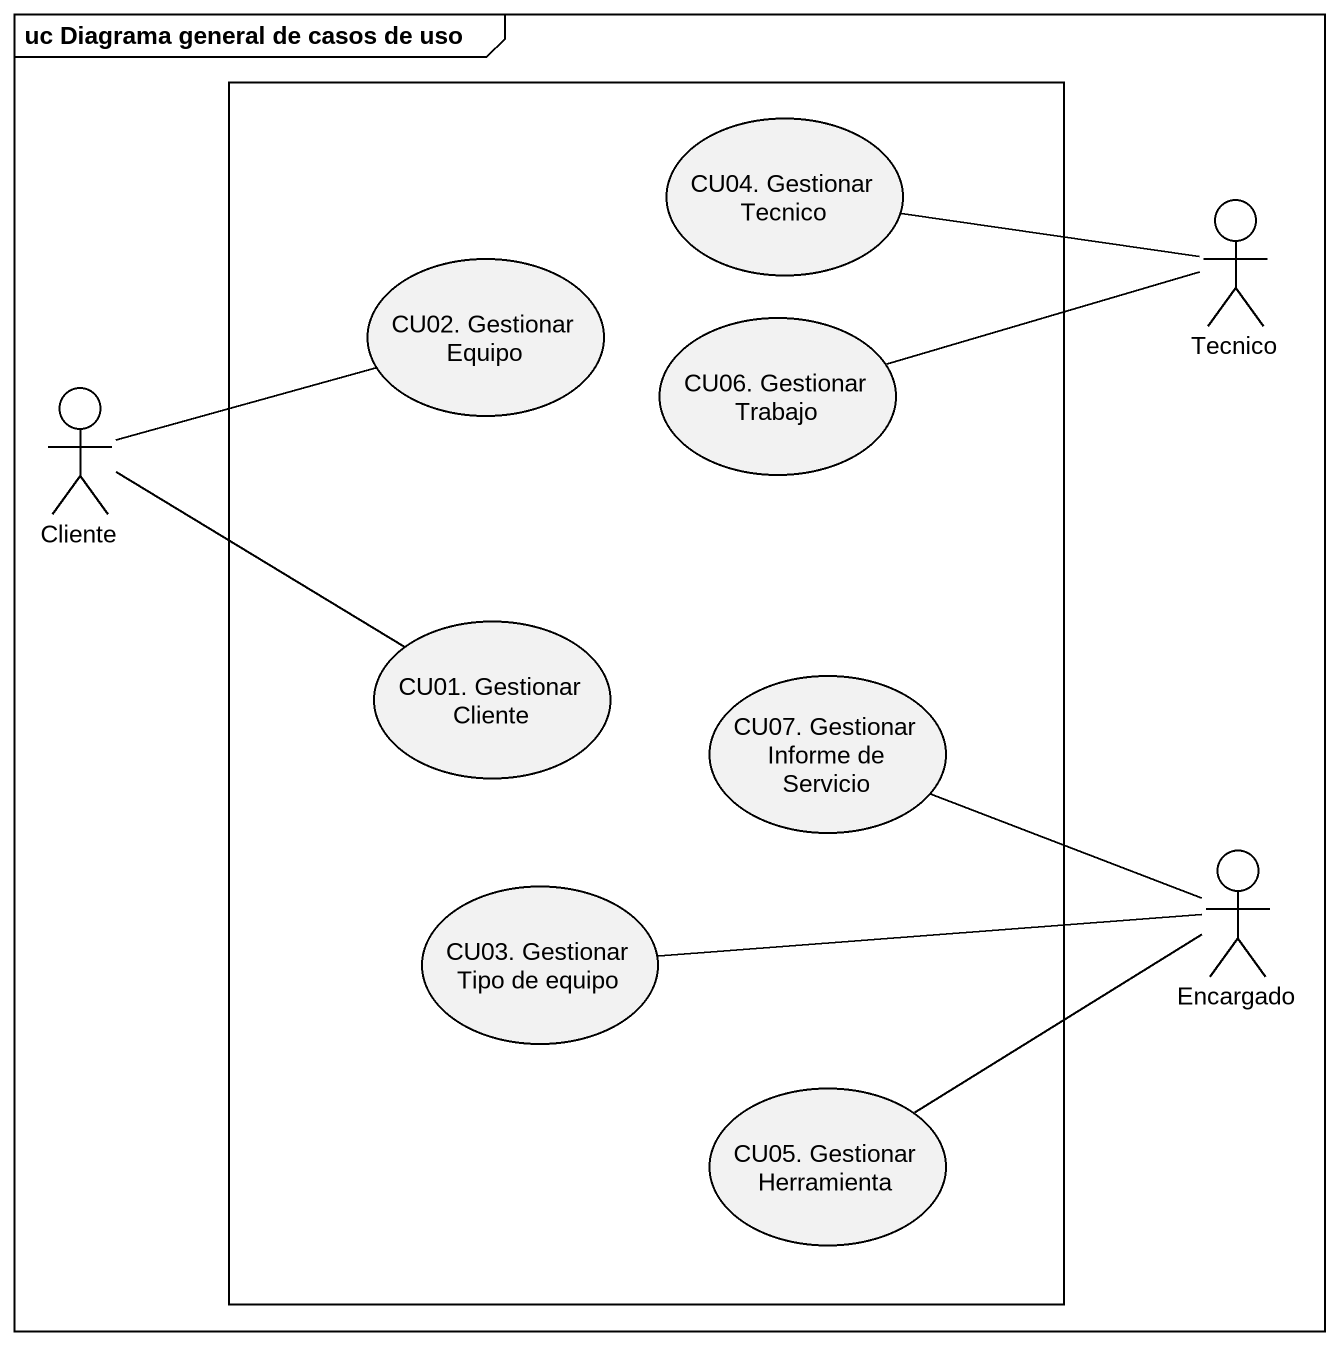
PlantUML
@startuml
mainframe uc Diagrama general de casos de uso
rectangle " " as rectangle1 {
  usecase "CU04. Gestionar Tecnico" as CU04_Gestionar_Tecnico
  usecase "CU02. Gestionar Equipo" as CU02_Gestionar_Equipo
  usecase "CU06. Gestionar Trabajo" as CU06_Gestionar_Trabajo
  usecase "CU01. Gestionar Cliente" as CU01_Gestionar_Cliente
  usecase "CU07. Gestionar Informe de Servicio" as CU07_Gestionar_Informe_de
  usecase "CU03. Gestionar Tipo de equipo" as CU03_Gestionar_Tipo_de
  usecase "CU05. Gestionar Herramienta" as CU05_Gestionar_Herramienta
}
actor Tecnico
actor Cliente
actor Encargado
Tecnico -left- CU04_Gestionar_Tecnico
Tecnico -left- CU06_Gestionar_Trabajo
Cliente -right- CU02_Gestionar_Equipo
Cliente -right- CU01_Gestionar_Cliente
Encargado -left- CU07_Gestionar_Informe_de
Encargado -left- CU03_Gestionar_Tipo_de
Encargado -left- CU05_Gestionar_Herramienta
@enduml
